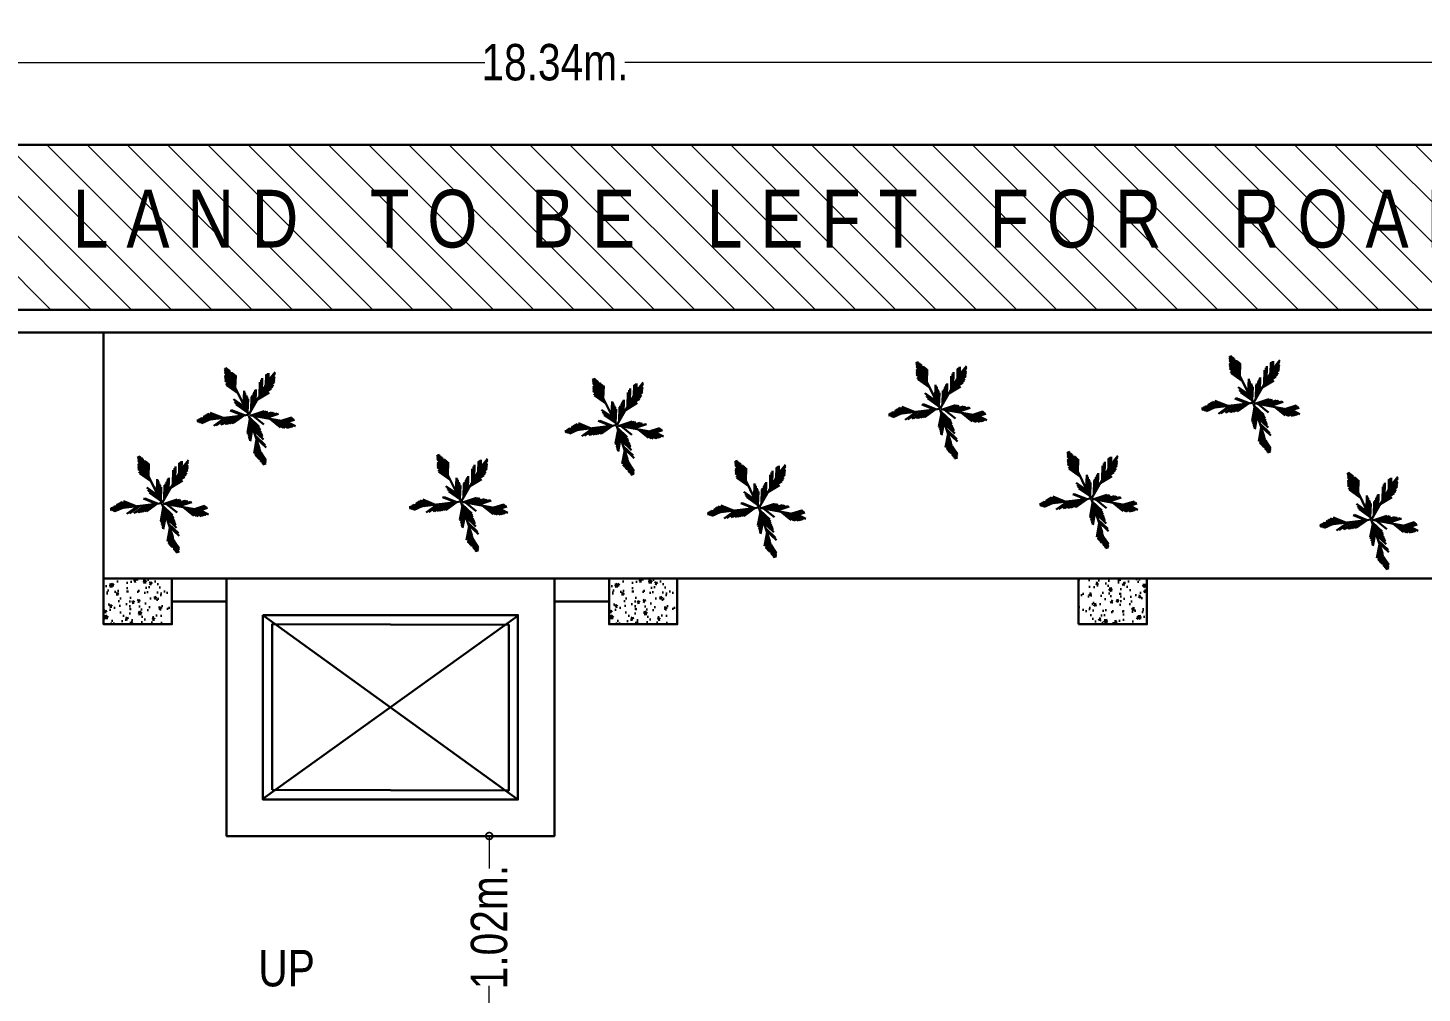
# Model space of a CAD drawing. Header units: inches. Extents: x -3410734 to 406749, y -209950 to -6742.
# Drawn here: x -3409842.4 to -3409536.2, y -79599.5 to -79387.6 of the extents above; entities that cross this region are included whole.
import ezdxf
from ezdxf.enums import TextEntityAlignment as Align

# ---------------------------------------------------------------- set-up
doc = ezdxf.new("R2010")
doc.units = ezdxf.units.IN
doc.header["$LTSCALE"] = 30
doc.header["$MEASUREMENT"] = 0
doc.header["$PDMODE"] = 3
doc.layers.get('Defpoints').update_dxf_attribs({"lineweight": 30})
for name, color, linetype, lineweight in [('CAR', 190, 'Continuous', 30), ('column', 1, 'Continuous', 30), ('DIM', 136, 'Continuous', 30), ('hash', 251, 'Continuous', 30), ('HATCH', 8, 'Continuous', 30), ('LINE', 243, 'Continuous', 30), ('TEXT', 7, 'Continuous', 30), ('TREE', 3, 'Continuous', 30), ('WALL', 7, 'Continuous', 30)]:
    doc.layers.add(name, color=color, linetype=linetype, lineweight=lineweight)
doc.styles.get("Standard").update_dxf_attribs({"font": 'arial.ttf'})
doc.styles.add('style H', font='arial.ttf', dxfattribs={"width": 0.8, "height": 8})
doc.styles.add('styleSH', font='arial.ttf', dxfattribs={"width": 0.8})
doc.dimstyles.new('DIT-3', dxfattribs={"dimtxt": 8, "dimasz": 3, "dimexe": 0.18, "dimexo": 0.0625, "dimgap": 0.09, "dimtad": 0, "dimtoh": 1, "dimlfac": 0.0254, "dimzin": 0, "dimdsep": 46, "dimtxsty": 'style H', "dimblk": 'DOTSMALL', "dimcen": 3, "dimclrd": 36, "dimclre": 32, "dimclrt": 26, "dimadec": 0, "dimazin": 0, "dimtfac": 1, "dimtix": 1, "dimtofl": 0, "dimtmove": 0, "dimatfit": 3, "dimldrblk": 'DOTSMALL', "dimfxl": 1, "dimtolj": 1, "dimtzin": 0, "dimlwd": 15, "dimlwe": 15, "dimarcsym": 0})

# ---------------------------------------------------------------- blocks, each defined once
blk = doc.blocks.new('_DotSmall')
at = {"layer": 'DIM', "color": 0, "const_width": 0.5}
blk.add_lwpolyline([(-0.0625, 0, 1), (0.0625, 0, 1)], format="xyb", close=True, dxfattribs=at)
blk = doc.blocks.new('*D122')
at = {"layer": 'Defpoints', "color": 0, "transparency": 16777216}
for p in [(-3409306.63, -79377.48), (-3410146.63, -79413.25), (-3409306.63, -79413.25)]:
    blk.add_point(p, dxfattribs=at)
at = {"layer": 'WALL', "color": 32, "lineweight": 15, "transparency": 16777216}
for p, q in [((-3410146.63, -79413.18), (-3410146.63, -79377.3)), ((-3409306.63, -79413.18), (-3409306.63, -79377.3))]:
    blk.add_line(p, q, dxfattribs=at)
at = {"layer": 'WALL', "color": 36, "lineweight": 15, "transparency": 16777216}
for p, q in [((-3410146.63, -79377.48), (-3409742.36, -79377.48)), ((-3409306.63, -79377.48), (-3409710.91, -79377.48))]:
    blk.add_line(p, q, dxfattribs=at)
at = {"layer": 'WALL', "color": 36, "lineweight": 15, "transparency": 16777216, "xscale": 3, "yscale": 3, "zscale": 3, "rotation": 180}
blk.add_blockref('_DotSmall', (-3410146.63, -79377.48), dxfattribs=at)
at = {"layer": 'WALL', "color": 36, "lineweight": 15, "transparency": 16777216, "xscale": 3, "yscale": 3, "zscale": 3}
blk.add_blockref('_DotSmall', (-3409306.63, -79377.48), dxfattribs=at)
at = {"layer": 'WALL', "color": 26, "transparency": 16777216, "insert": (-3409726.63, -79377.48), "char_height": 8, "attachment_point": 5, "style": 'style H'}
blk.add_mtext('\\A1;21.34m.', dxfattribs=at)
blk = doc.blocks.new('*D18')
at = {"layer": 'CAR', "color": 32, "lineweight": 15, "transparency": 16777216}
for p, q in [((-3410087.71, -79413.18), (-3410087.71, -79395.01)), ((-3409365.63, -79413.18), (-3409365.63, -79395.01))]:
    blk.add_line(p, q, dxfattribs=at)
at = {"layer": 'CAR', "color": 36, "lineweight": 15, "transparency": 16777216}
for p, q in [((-3410087.71, -79395.19), (-3409742.04, -79395.19)), ((-3409365.63, -79395.19), (-3409711.31, -79395.19))]:
    blk.add_line(p, q, dxfattribs=at)
at = {"layer": 'Defpoints', "color": 0, "transparency": 16777216}
for p in [(-3409365.63, -79395.19), (-3410087.71, -79413.25), (-3409365.63, -79413.25)]:
    blk.add_point(p, dxfattribs=at)
at = {"layer": 'CAR', "color": 36, "lineweight": 15, "transparency": 16777216, "xscale": 3, "yscale": 3, "zscale": 3, "rotation": 180}
blk.add_blockref('_DotSmall', (-3410087.71, -79395.19), dxfattribs=at)
at = {"layer": 'CAR', "color": 36, "lineweight": 15, "transparency": 16777216, "xscale": 3, "yscale": 3, "zscale": 3}
blk.add_blockref('_DotSmall', (-3409365.63, -79395.19), dxfattribs=at)
at = {"layer": 'CAR', "color": 26, "transparency": 16777216, "insert": (-3409726.67, -79395.19), "char_height": 8, "attachment_point": 5, "style": 'style H'}
blk.add_mtext('\\A1;18.34m.', dxfattribs=at)
blk = doc.blocks.new('*D112')
at = {"layer": 'CAR', "color": 32, "lineweight": 15, "transparency": 16777216}
for p, q in [((-3409737.82, -79565), (-3409741.28, -79565)), ((-3409714.85, -79605), (-3409741.28, -79605))]:
    blk.add_line(p, q, dxfattribs=at)
at = {"layer": 'CAR', "color": 36, "lineweight": 15, "transparency": 16777216}
for p, q in [((-3409741.1, -79565), (-3409741.1, -79572.11)), ((-3409741.1, -79605), (-3409741.1, -79597.88))]:
    blk.add_line(p, q, dxfattribs=at)
at = {"layer": 'Defpoints', "color": 0, "transparency": 16777216}
for p in [(-3409737.76, -79565), (-3409741.1, -79605), (-3409714.79, -79605)]:
    blk.add_point(p, dxfattribs=at)
at = {"layer": 'CAR', "color": 36, "lineweight": 15, "transparency": 16777216, "xscale": 3, "yscale": 3, "zscale": 3}
for p, rotation in [((-3409741.1, -79565), 90), ((-3409741.1, -79605), 270)]:
    blk.add_blockref('_DotSmall', p, dxfattribs=dict(at, rotation=rotation))
at = {"layer": 'CAR', "color": 26, "transparency": 16777216, "insert": (-3409741.1, -79585), "char_height": 8, "attachment_point": 5, "rotation": 90, "style": 'style H'}
blk.add_mtext('\\A1;1.02m.', dxfattribs=at)
blk = doc.blocks.new('COCONUT')
at = {"layer": 'TREE', "color": 122}
for p, q in [((-15.9, 32.1), (-22, 39.7)), ((-15.9, 32.1), (-21.9, 38.6)), ((-15.8, 32), (-15.9, 38.8)), ((-15.6, 31.6), (-15.7, 38.7)), ((-15.3, 31.2), (-15.5, 38.5)), ((16.7, 29.5), (16.3, 38.3)), ((17, 30.3), (16.7, 38.6)), ((17.4, 31), (17.1, 38.9)), ((17.9, 32), (17.6, 39.3)), ((18.1, 32.4), (17.8, 39.5)), ((18.3, 32.8), (18, 39.6)), ((18.4, 32.9), (23.2, 43.8)), ((18.4, 32.9), (24.1, 43.3)), ((18.4, 32.9), (22.3, 43)), ((18.4, 32.9), (21.3, 42.2)), ((18.4, 32.9), (24, 42.1)), ((18.4, 32.9), (20.5, 41.6)), ((18.4, 32.9), (19.7, 41)), ((18.4, 32.9), (24, 40.9)), ((18.4, 32.9), (24, 39.8)), ((18.4, 32.9), (23.9, 38.9)), ((-15.9, 32.1), (-21.8, 37.7)), ((-15.8, 32), (-21.6, 35.6)), ((-15.6, 31.6), (-21.6, 35.3)), ((-15.3, 31.2), (-21.6, 35)), ((-14.8, 30.2), (-21.5, 34.4)), ((-14.4, 29.5), (-21.5, 33.9)), ((-14, 28.8), (-21.4, 33.4)), ((-13.5, 28), (-21.4, 32.8)), ((-13, 27.1), (-21.3, 32.2)), ((-12.3, 25.8), (-21.3, 31.4)), ((-11.6, 24.6), (-21.2, 30.5)), ((-9.8, 21.5), (-20.5, 28.1)), ((-9, 20.1), (-19.7, 26.6)), ((-14.8, 30.2), (-14.9, 38.1)), ((-14.4, 29.5), (-14.6, 37.8)), ((-14, 28.8), (-14.2, 37.6)), ((-13.5, 28), (-13.7, 37.2)), ((-9.8, 21.5), (-10.1, 34.1)), ((-9, 20.1), (-9.2, 32.6)), ((-7.8, 18), (-8, 30.5)), ((12.2, 20.5), (22.5, 27.7)), ((12.9, 22), (23.2, 29.2)), ((14.5, 25.2), (14.1, 36.5)), ((14.5, 25.2), (23.8, 31.7)), ((15.1, 26.5), (14.7, 37)), ((15.1, 26.5), (23.8, 32.5)), ((15.8, 27.8), (15.4, 37.6)), ((15.8, 27.8), (23.8, 33.4)), ((16.2, 28.7), (15.9, 37.9)), ((16.2, 28.7), (23.8, 34)), ((16.7, 29.5), (23.8, 34.6)), ((17, 30.3), (23.9, 35)), ((17.4, 31), (23.9, 35.5)), ((17.9, 32), (23.9, 36.2)), ((18.1, 32.4), (23.9, 36.5)), ((18.3, 32.8), (23.9, 36.7)), ((-7.8, 18), (-18.5, 24.6)), ((-5.8, 14.5), (-16.5, 21.1)), ((-3.9, 11.2), (-4.2, 23.7)), ((-3.5, 10.4), (-3.7, 23)), ((-3, 9.7), (-3.3, 22.3)), ((-2.5, 8.8), (-2.8, 21.3)), ((-1.8, 7.6), (-2.1, 20.1)), ((-0.7, 5.6), (-1, 18.2)), ((0, 4.5), (-0.3, 17)), ((3.3, 2.7), (2.8, 15.2)), ((4.2, 4.4), (3.7, 17)), ((4.8, 5.6), (4.3, 18.2)), ((4.8, 5.6), (15.1, 12.8)), ((5.8, 7.6), (5.3, 20.2)), ((5.8, 7.6), (16.1, 14.8)), ((6.4, 8.9), (5.9, 21.4)), ((6.9, 9.8), (6.4, 22.4)), ((-13.3, -2.4), (-25.2, 1.5)), ((-12.1, -2.2), (-24, 1.7)), ((-9.6, -1.7), (-21.5, 2.2)), ((-8.7, -1.6), (-20.6, 2.3)), ((-7.9, -1.4), (-19.8, 2.5)), ((-6.8, -1.2), (-18.8, 2.7)), ((-3.3, -0.6), (-15.2, 3.3)), ((-1.9, -0.3), (-13.8, 3.6)), ((0, 0), (-11.9, 3.9)), ((3.3, 2.7), (13.6, 9.9)), ((4.2, 4.4), (14.5, 11.6)), ((6.1, 0.1), (17.8, 4.7)), ((6.1, 0.1), (16.3, -7.2)), ((7.5, 0), (19.1, 4.6)), ((25.6, -2.3), (37.3, 2.4)), ((29.2, -2.7), (39.7, 1.5)), ((30.6, -2.9), (40.4, 1)), ((32, -3), (41.1, 0.6)), ((33, -3.2), (41.7, 0.2)), ((-33.3, -6.1), (-40.5, -9.8)), ((-33.1, -6), (-39.6, -3.9)), ((-32.7, -6), (-39.4, -3.7)), ((-32.2, -5.9), (-39.2, -3.6)), ((-31.1, -5.7), (-38.6, -3.2)), ((-33.1, -6), (-38.4, -10.3)), ((-30.3, -5.5), (-38.2, -2.9)), ((-32.7, -6), (-38.2, -10.4)), ((-32.2, -5.9), (-37.9, -10.5)), ((-29.5, -5.4), (-37.8, -2.6)), ((-28.6, -5.2), (-37.4, -2.3)), ((-31.1, -5.7), (-37.3, -10.6)), ((-27.6, -5), (-36.9, -2)), ((-30.3, -5.5), (-36.8, -10.7)), ((-29.5, -5.4), (-36.3, -10.9)), ((-28.6, -5.2), (-35.8, -11)), ((-27.6, -5), (-35.2, -11.2)), ((-26.2, -4.8), (-34.4, -11.4)), ((-24.8, -4.5), (-33.6, -11.6)), ((-21.2, -3.9), (-31, -11.7)), ((-19.6, -3.6), (-29.4, -11.4)), ((-17.2, -3.1), (-27, -11)), ((-1.9, -0.3), (-11.7, -8.2)), ((-1.4, -11), (-10.5, -19.7)), ((-1.2, -10.2), (-10.3, -18.8)), ((-0.9, -9.4), (-10, -18.1)), ((-0.6, -8.4), (-9.7, -17)), ((-0.1, -7.1), (-9.2, -15.7)), ((0.6, -4.9), (-8.6, -13.6)), ((1, -3.7), (-8.1, -12.3)), ((1.6, -1.8), (-7.5, -10.4)), ((-1.4, -11), (0.9, -23.4)), ((-1.2, -10.2), (1.2, -22.5)), ((-0.9, -9.4), (1.4, -21.8)), ((-0.6, -8.4), (1.7, -20.7)), ((-0.1, -7.1), (2.2, -19.4)), ((0.6, -4.9), (2.9, -17.3)), ((1, -3.7), (3.3, -16)), ((7.5, 0), (17.7, -7.3)), ((9.7, -0.3), (19.9, -7.6)), ((11.1, -0.5), (21.3, -7.8)), ((12.1, -0.6), (22.4, -7.9)), ((13, -0.7), (23.2, -8)), ((13.8, -0.8), (24.1, -8.1)), ((16.4, -1.1), (26.6, -8.4)), ((17.6, -1.3), (27.8, -8.6)), ((21.6, -1.8), (31.8, -9.1)), ((24, -2.1), (34.2, -9.4)), ((34, -3.3), (42.1, -0.1)), ((34.8, -3.4), (42.5, -0.3)), ((35.6, -3.5), (42.9, -0.6)), ((36.7, -3.6), (43.5, -0.9)), ((37.2, -3.7), (43.8, -1.1)), ((37.6, -3.7), (44, -1.2)), ((37.8, -3.7), (45.8, -2.4)), ((37.8, -3.7), (46.6, -2.8)), ((37.8, -3.7), (47.5, -3.4)), ((37.8, -3.7), (49.6, -4.7)), ((37.8, -3.7), (48.5, -4.1)), ((37.8, -3.7), (45.2, -7)), ((37.8, -3.7), (46.1, -6.7)), ((37.8, -3.7), (47.1, -6.4)), ((37.8, -3.7), (48.3, -6)), ((37.8, -3.7), (49.4, -5.7)), ((-4.6, -20.8), (-13.7, -29.4)), ((-3.8, -18.5), (-12.9, -27.1)), ((-2.2, -13.5), (-11.3, -22.1)), ((-5.1, -22.3), (-2.8, -34.7)), ((-8.8, -34), (-13.5, -40.7)), ((-8.8, -34), (-13.4, -41.6)), ((-8.8, -34), (-13.3, -42.6)), ((-8.8, -34), (-13.1, -43.9)), ((-8.8, -34), (-13, -45.1)), ((-8.8, -34), (-12, -45.4)), ((-8.8, -34), (-11.2, -44.5)), ((-8.8, -34), (-10.4, -43.6)), ((-8.8, -34), (-9.6, -42.8)), ((-8.8, -34), (-9, -42.1)), ((-8.8, -33.8), (-7.5, -40.5)), ((-8.7, -33.4), (-7.4, -40.4)), ((-8.5, -32.9), (-7.2, -40.1)), ((-8.2, -31.9), (-6.7, -39.7)), ((-7.9, -31.1), (-6.4, -39.3)), ((-7.7, -30.3), (-6.1, -39)), ((-7.4, -29.5), (-5.7, -38.5)), ((-7.1, -28.5), (-5.3, -38.1)), ((-6.6, -27.1), (-4.7, -37.5)), ((-6.2, -25.7), (-4.1, -36.8))]:
    blk.add_line(p, q, dxfattribs=at)
at = {"layer": 'TREE', "color": 243}
for p, q in [((2.1, 0.7), (-15.9, 32.1)), ((18.8, 33.8), (2.2, 0.4)), ((1.6, 0.3), (-29.5, -5.4)), ((37.3, -3.7), (2.3, 0.6)), ((2.1, -0.3), (-7.7, -30.3))]:
    blk.add_line(p, q, dxfattribs=at)

msp = doc.modelspace()

# ---------------------------------------------------------------- hatches: boundary and pattern name
at = {"layer": 'hash'}
h = msp.add_hatch(dxfattribs=at)
h.set_pattern_fill('AR-CONC', color=256, scale=0.65, angle=270, style=0)
h.set_pattern_definition([(320, (-3561414.5245, -2724.785), (-0.40788888, -4.66219119), [0.4875, -5.3625]), (265, (-3561414.5245, -2724.785), (4.88924887, 0.90188367), [0.39, -4.29]), (10.4514, (-3561414.5585, -2725.1735), (4.48135702, -3.76031098), [0.41431123, -4.55742373]), (316.1842, (-3561413.2245, -2724.785), (-1.0758736, -6.93706682), [0.73125, -8.04375]), (6.6356, (-3561413.314, -2725.363), (6.33176616, -6.07530759), [0.62146687, -6.8361345]), (261.1842, (-3561413.2245, -2724.785), (6.3317709, -6.07530264), [0.585, -6.435]), (291, (-3561413.5495, -2725.435), (-2.61702279, -3.87989584), [0.4875, -5.3625]), (236, (-3561413.5495, -2725.435), (4.71347529, -1.58154966), [0.39, -4.29]), (341.4514, (-3561413.7676, -2725.7583), (2.09644823, -5.46144709), [0.41431123, -4.55742373]), (307.5, (-3561414.5245, -2724.785), (2.16381005, -0.07903906), [0, -4.238, 0, -4.355, 0, -4.30625]), (277.5, (-3561414.5245, -2724.785), (2.563676127, -1.709951993), [0, -2.483, 0, -4.1405, 0, -1.64125]), (237.5, (-3561414.5245, -2723.3355), (-0.146606666, -3.469845835), [0, -1.625, 0, -5.07, 0, -6.7275]), (227.5, (-3561414.5245, -2722.6855), (0.650682385, -3.7907101), [0, -2.1125, 0, -3.367, 0, -4.7775])])
h.paths.add_polyline_path([(-3409810.789, -79518.495), (-3409810.789, -79508.495), (-3409825.789, -79508.495), (-3409825.789, -79518.495)])
h = msp.add_hatch(dxfattribs=at)
h.set_pattern_fill('AR-CONC', color=256, scale=0.65, angle=270, style=0)
h.set_pattern_definition([(320, (-3561303.5245, -2724.785), (-0.40788888, -4.66219119), [0.4875, -5.3625]), (265, (-3561303.5245, -2724.785), (4.88924887, 0.90188367), [0.39, -4.29]), (10.4514, (-3561303.5585, -2725.1735), (4.48135702, -3.76031098), [0.41431123, -4.55742373]), (316.1842, (-3561302.2245, -2724.785), (-1.0758736, -6.93706682), [0.73125, -8.04375]), (6.6356, (-3561302.314, -2725.363), (6.33176616, -6.07530759), [0.62146687, -6.8361345]), (261.1842, (-3561302.2245, -2724.785), (6.3317709, -6.07530264), [0.585, -6.435]), (291, (-3561302.5495, -2725.435), (-2.61702279, -3.87989584), [0.4875, -5.3625]), (236, (-3561302.5495, -2725.435), (4.71347529, -1.58154966), [0.39, -4.29]), (341.4514, (-3561302.7676, -2725.7583), (2.09644823, -5.46144709), [0.41431123, -4.55742373]), (307.5, (-3561303.5245, -2724.785), (2.16381005, -0.07903906), [0, -4.238, 0, -4.355, 0, -4.30625]), (277.5, (-3561303.5245, -2724.785), (2.563676127, -1.709951993), [0, -2.483, 0, -4.1405, 0, -1.64125]), (237.5, (-3561303.5245, -2723.3355), (-0.146606666, -3.469845835), [0, -1.625, 0, -5.07, 0, -6.7275]), (227.5, (-3561303.5245, -2722.6855), (0.650682385, -3.7907101), [0, -2.1125, 0, -3.367, 0, -4.7775])])
h.paths.add_polyline_path([(-3409699.789, -79518.495), (-3409699.789, -79508.495), (-3409714.789, -79508.495), (-3409714.789, -79518.495)])
h = msp.add_hatch(dxfattribs=at)
h.set_pattern_fill('AR-CONC', color=256, scale=0.65, angle=450, style=0)
h.set_pattern_definition([(140, (-3258007.9172, -156302.205), (0.40788888, 4.66219119), [0.4875, -5.3625]), (85, (-3258007.917, -156302.205), (-4.88924887, -0.90188367), [0.39, -4.29]), (190.4514, (-3258007.8832, -156301.8165), (-4.48135702, 3.76031098), [0.41431123, -4.55742373]), (136.1842, (-3258009.217, -156302.205), (1.0758736, 6.93706682), [0.73125, -8.04375]), (186.6356, (-3258009.1276, -156301.627), (-6.33176616, 6.07530759), [0.62146687, -6.8361345]), (81.1842, (-3258009.217, -156302.205), (-6.3317709, 6.07530264), [0.585, -6.435]), (111, (-3258008.8922, -156301.555), (2.61702279, 3.87989584), [0.4875, -5.3625]), (56, (-3258008.892, -156301.555), (-4.71347529, 1.58154966), [0.39, -4.29]), (161.4514, (-3258008.674, -156301.2317), (-2.09644823, 5.46144709), [0.41431123, -4.55742373]), (127.5, (-3258007.9172, -156302.205), (-2.16381005, 0.07903906), [0, -4.238, 0, -4.355, 0, -4.30625]), (97.5, (-3258007.9172, -156302.205), (-2.563676127, 1.709951993), [0, -2.483, 0, -4.1405, 0, -1.64125]), (57.5, (-3258007.9172, -156303.6545), (0.146606666, 3.469845835), [0, -1.625, 0, -5.07, 0, -6.7275]), (47.5, (-3258007.9172, -156304.3045), (-0.650682385, 3.7907101), [0, -2.1125, 0, -3.367, 0, -4.7775])])
h.paths.add_polyline_path([(-3409611.653, -79508.495), (-3409611.653, -79518.495), (-3409596.653, -79518.495), (-3409596.653, -79508.495)])
at = {"layer": 'HATCH', "lineweight": 20, "ltscale": 2}
h = msp.add_hatch(dxfattribs=at)
h.set_pattern_fill('ANSI31', color=256, scale=50, angle=90, style=0)
h.set_pattern_definition([(135, (-3561300.4677, -46250.023), (-4.41941738, -4.41941738), [])])
h.paths.add_polyline_path([(-3410146.633, -79413.245), (-3410146.633, -79449.495), (-3409306.633, -79449.495), (-3409306.633, -79413.245), (-3409306.663, -79413.245)])
h.paths.add_polyline_path([(-3410047.529, -79439.317), (-3409410.025, -79439.317), (-3409410.025, -79419.641), (-3410047.529, -79419.641)], flags=24)

# ---------------------------------------------------------------- linework, layer by layer
at = {"layer": 'CAR'}
for points in [[(-3409798.791, -79508.495), (-3409726.791, -79508.495), (-3409726.791, -79564.995), (-3409798.791, -79564.995)], [(-3409790.791, -79516.495), (-3409734.791, -79516.495), (-3409734.791, -79556.995), (-3409790.791, -79556.995)]]:
    msp.add_lwpolyline(points, close=True, dxfattribs=at)
at = {"layer": 'column'}
for points in [[(-3409810.789, -79508.495), (-3409825.789, -79508.495), (-3409825.789, -79518.495), (-3409810.789, -79518.495), (-3409810.789, -79508.495)], [(-3409699.789, -79508.495), (-3409714.789, -79508.495), (-3409714.789, -79518.495), (-3409699.789, -79518.495), (-3409699.789, -79508.495)], [(-3409611.653, -79518.495), (-3409596.653, -79518.495), (-3409596.653, -79508.495), (-3409611.653, -79508.495), (-3409611.653, -79518.495)]]:
    msp.add_lwpolyline(points, dxfattribs=at)
at = {"layer": 'LINE'}
for p, q in [((-3409734.791, -79556.995), (-3409790.791, -79516.495)), ((-3409734.791, -79516.659), (-3409790.791, -79556.831))]:
    msp.add_line(p, q, dxfattribs=at)
msp.add_lwpolyline([(-3409788.791, -79554.831), (-3409736.791, -79554.995), (-3409736.791, -79518.659), (-3409788.791, -79518.495)], close=True, dxfattribs=at)
at = {"layer": 'WALL'}
for p, q in [((-3409306.633, -79413.245), (-3410146.633, -79413.245)), ((-3409306.633, -79449.495), (-3410146.633, -79449.495)), ((-3409311.633, -79454.495), (-3410141.633, -79454.495)), ((-3409825.789, -79508.495), (-3409825.789, -79454.495)), ((-3409825.789, -79508.495), (-3409611.653, -79508.495)), ((-3409489.636, -79508.495), (-3409596.653, -79508.495)), ((-3409798.791, -79513.495), (-3409810.789, -79513.495)), ((-3409714.789, -79513.495), (-3409726.791, -79513.495))]:
    msp.add_line(p, q, dxfattribs=at)

# ---------------------------------------------------------------- block references
at = {"layer": 'TREE', "lineweight": 20, "xscale": -0.2399999997578561, "yscale": 0.2400000000343425, "zscale": 0.24}
for p in [(-3409572.754, -79470.042), (-3409793.406, -79472.673), (-3409641.531, -79471.355), (-3409712.572, -79474.971), (-3409746.746, -79491.718), (-3409608.343, -79491.057), (-3409812.465, -79492.046), (-3409681.291, -79493.027), (-3409546.795, -79495.655)]:
    msp.add_blockref('COCONUT', p, dxfattribs=at)

# ---------------------------------------------------------------- texts
at = {"layer": 'TEXT', "width": 0.8}
msp.add_text('0. 9 2 m  X  2 1.3 4 m.   W I D E   L A N D    T O   B E    L E F T    F O R    R O A D   W I D E N I N G', height=12.668392, dxfattribs=at).set_placement((-3409728.777, -79429.479), align=Align.MIDDLE_CENTER)
at = {"layer": 'TEXT', "insert": (-3409785.607, -79590.001), "char_height": 8, "width": 101.78789, "attachment_point": 2, "style": 'styleSH'}
msp.add_mtext('UP', dxfattribs=at)

# ---------------------------------------------------------------- dimensions: what is measured, and where the dimension line sits
at = {"layer": 'CAR'}
dim = msp.add_linear_dim(base=(-3409365.633, -79395.19), p1=(-3410087.714, -79413.245), p2=(-3409365.633, -79413.245), text='18.34m.', dimstyle='DIT-3', override={"dimpost": 'm.'}, dxfattribs=at)
dim.commit()
dim.dimension.update_dxf_attribs({"geometry": '*D18', "text_midpoint": (-3409726.674, -79395.19)})
dim = msp.add_linear_dim(base=(-3409741.103, -79604.995), p1=(-3409737.76, -79564.995), p2=(-3409714.789, -79604.995), angle=90, text='1.02m.', dimstyle='DIT-3', override={"dimpost": 'm.'}, dxfattribs=at)
dim.commit()
dim.dimension.update_dxf_attribs({"geometry": '*D112', "text_midpoint": (-3409741.103, -79584.995)})
at = {"layer": 'WALL'}
dim = msp.add_linear_dim(base=(-3409306.633, -79377.482), p1=(-3410146.633, -79413.245), p2=(-3409306.633, -79413.245), text='21.34m.', dimstyle='DIT-3', override={"dimpost": 'm.'}, dxfattribs=at)
dim.commit()
dim.dimension.update_dxf_attribs({"geometry": '*D122', "text_midpoint": (-3409726.633, -79377.482)})

doc.saveas('drawing.dxf')
